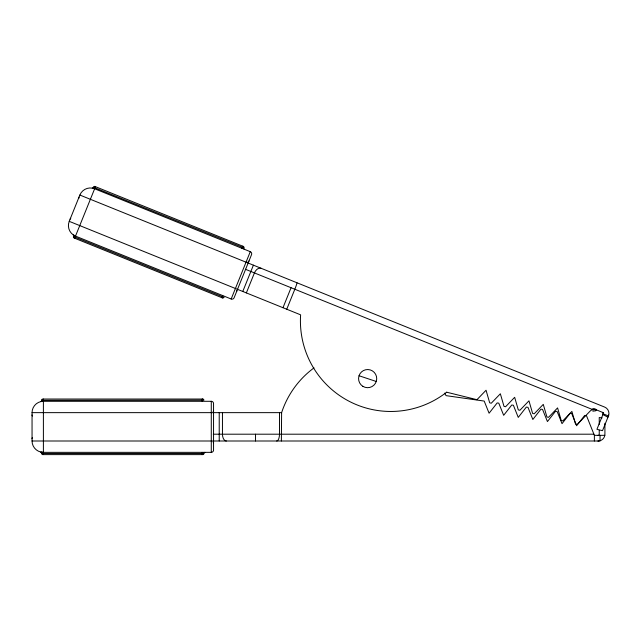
<?xml version="1.0" encoding="UTF-8"?>
<svg xmlns="http://www.w3.org/2000/svg" width="641" height="641" viewBox="0 0 641 641"><rect width="100%" height="100%" fill="white"/><g stroke="black" fill="none" stroke-linecap="round" stroke-linejoin="round"><path stroke-width="0.96" d="M41.689 400.489L41.689 400.168A1.138 1.138 0 0 1 42.827 399.031L202.732 399.031M79.861 195.048A11.346 11.346 0 0 1 94.628 188.783L250.286 251.673A2.268 2.268 0 0 1 251.544 254.629L234.117 297.753A2.268 2.268 0 0 1 231.169 299.002L75.502 236.112A11.346 11.346 0 0 1 69.236 221.345L79.861 195.048L604.695 407.099C608.101 408.373 609.903 412.62 608.453 415.961L602.508 430.68L596.939 429.31L603.197 413.83A1.13 1.106 42.9 0 0 602.564 412.371L596.29 409.823M281.367 440.984L281.615 412.644A90.573 90.509 -90 0 1 314.01 367.878M222.395 297.905L74.164 238.019A1.138 1.138 0 0 1 73.499 236.529L73.619 236.225M74.66 238.188L95.469 186.707M221.914 297.68L222.739 295.629M241.881 248.251L242.715 246.2M231.169 299.002L250.286 251.673M242.779 291.463L253.403 265.166M246.352 292.905L254.429 272.922A6.803 4.631 -68 0 1 261.272 268.347M282.985 307.704L291.062 287.721M286.751 309.226L294.828 289.243A6.803 0.473 -68 0 0 296.935 282.753M42.218 400.321L203.886 400.168A1.138 1.138 0 0 0 202.772 399.031M40.952 401.562L41 401.554A2.612 0.521 0 0 1 43.195 401.002M41.04 401.546L41.969 401.394M41.713 400.168L43.396 400.168M211.282 401.298L43.396 401.298A11.346 11.346 0 0 0 32.05 412.644L32.05 441A11.346 11.346 0 0 0 43.396 452.346L211.282 452.346A2.268 2.268 0 0 0 213.549 450.078L213.549 403.574A2.268 2.268 0 0 0 211.282 401.298L211.282 452.346M32.05 412.644L281.615 412.644M213.253 434.197L593.919 434.197M444.574 393.133A90.573 90.509 -90 0 1 446.072 395.641L484.203 401.074L489.083 413.229L497.168 402.925L498.786 403.157L503.666 415.312L511.758 405.008L513.377 405.24L518.257 417.395L526.341 407.091L527.968 407.323L532.847 419.478L540.932 409.174L542.55 409.407L547.43 421.562L555.523 411.258L557.141 411.49L562.021 423.645L570.105 413.341L571.732 413.573L576.604 425.736L584.696 415.432L586.491 415.688L594.375 435.335L604.816 435.335A7.852 7.307 0 0 0 604.912 434.197L604.912 423.276M32.05 441L598.101 441M205.04 452.346A1.138 1.138 0 0 0 203.91 453.483L41.713 453.483A1.138 1.138 0 0 0 42.827 454.613L202.732 454.613M43.324 452.346L41.056 452.105M93.874 187.428L243.86 247.851A1.138 1.138 0 0 0 244.501 249.333M602.075 417.908L599.239 417.507L599.239 424.382M40.952 452.081L41 452.089A2.612 0.521 0 0 0 41.184 452.354M446.761 392.228L476.968 399.688L486.046 390.241L489.684 402.828L491.27 403.221L500.349 393.774L503.994 406.354L505.581 406.747L514.659 397.308L518.297 409.887L519.891 410.28L528.961 400.841L532.607 413.421L534.193 413.814L543.272 404.375L546.909 416.954L548.504 417.347L557.574 407.908L561.22 420.488L562.806 420.881L571.884 411.434L575.522 424.022L577.285 424.454L590.081 411.145A5.673 5.657 -68 0 1 592.709 409.599A5.657 5.505 39.2 0 1 596.25 409.911A5.657 5.352 -24.3 0 0 592.773 409.831M93.266 188.334L92.288 188.117A2.612 0.521 22 0 1 94.556 188.43M359.032 375.746L376.251 381.475M95.052 187.733L93.49 187.1A1.138 1.138 0 0 1 94.948 186.467L243.211 246.368M245.319 269.244L592.709 409.599M603.197 413.83L608.453 415.961A7.58 7.179 22 0 0 608.742 415.064M69.236 221.345L300.621 314.835A90.726 90.509 -68 0 0 446.697 392.148M223.885 297.288L73.539 236.545M75.502 236.112L73.362 234.967A2.612 0.521 22 0 0 73.33 235.151M602.901 414.559L607.948 417.219M74.476 236.866L74.444 236.85A1.619 0.585 21.9 0 0 75.061 237.21M73.723 236.321L73.851 236.425A1.731 0.457 23.9 0 0 74.212 236.841M600.048 435.335L600.048 440.72A6.803 6.803 0 0 0 604.816 435.335M599.239 430.271L599.239 434.197A1.186 1.098 0 0 1 598.101 435.359M594.375 435.335L594.375 441M279.492 412.644L279.492 434.197A6.803 2.804 -90 0 1 276.688 441M255.527 434.197L255.527 441M222.451 412.644L222.451 434.197A6.803 3.878 -90 0 0 226.329 441M219.222 412.644L219.222 441M202.203 399.063L202.203 401.274M202.203 452.378L202.203 454.589M43.396 399.063L43.396 454.589M603.093 412.78A1.218 1.154 22 0 1 603.189 413.83A1.13 1.122 -68 0 0 602.572 412.355M592.701 409.575A5.657 5.553 43.4 0 1 596.274 409.863A5.657 5.457 -26.6 0 0 592.749 409.743M592.869 411.218A5.368 2.7 -16.7 0 1 595.433 410.937M592.629 408.758A5.368 4.767 -66.6 0 1 596.37 409.711M203.91 453.483A1.138 1.138 0 0 1 202.772 454.613M32.354 416.049A2.268 2.268 0 0 1 32.05 414.911M32.05 438.732A2.268 2.268 0 0 1 32.354 437.603M43.195 452.642A2.612 0.521 0 0 1 41.721 452.506M213.157 441.994A2.268 2.268 0 0 1 213.549 443.276M213.549 410.376A2.268 2.268 0 0 1 213.157 411.65M41.753 453.299A1.683 0.441 2 0 1 41.921 453.227M43.396 453.532A1.619 0.585 -0.1 0 1 42.691 453.475M600.112 440.936A4.455 2.973 -16.6 0 1 598.021 441.2M599.984 440.503A4.455 2.524 -14.5 0 1 598.197 440.776M223.901 297.296A1.138 1.138 0 0 1 222.427 297.921M243.251 246.384A1.138 1.138 0 0 1 243.876 247.859M70.085 219.238A2.268 2.268 0 0 1 70.79 218.301M78.867 198.317A2.268 2.268 0 0 1 79.011 197.156M75.213 236.313A2.612 0.521 22 0 1 74.797 236.128M248.988 260.935A2.268 2.268 0 0 1 247.698 262.209M236.833 290.613A2.268 2.268 0 0 1 236.665 291.439M362.878 386.339A9.078 9.078 0 0 0 376.716 378.879A9.078 9.078 0 0 0 363.335 370.626A9.078 9.078 0 0 0 362.878 386.339"/></g></svg>
